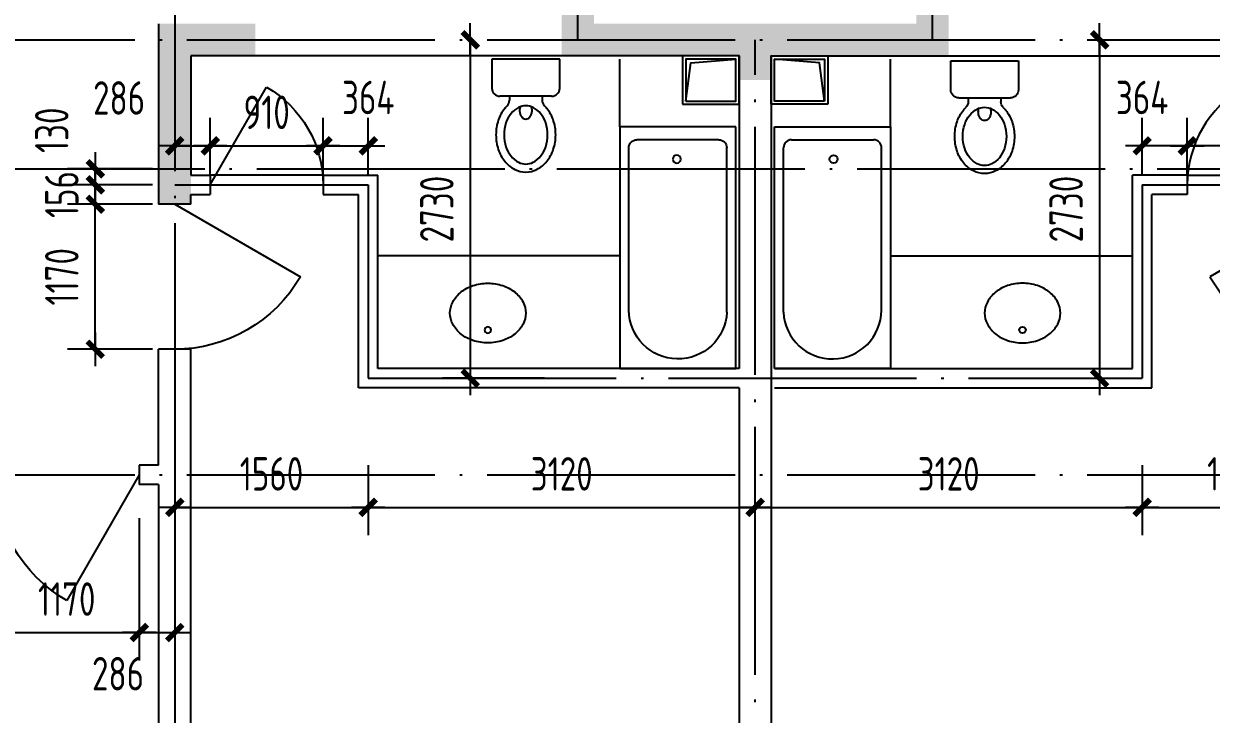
# Model space of a CAD drawing. Extents: x -726032 to 135930, y -151624 to 587044.
# Drawn here: x -333388 to -323813, y 466554 to 472124 of the extents above; entities that cross this region are included whole.
import ezdxf
from ezdxf.enums import TextEntityAlignment as Align

# ---------------------------------------------------------------- set-up
doc = ezdxf.new("R2010")
doc.units = 0
doc.header["$LTSCALE"] = 1000
doc.header["$MEASUREMENT"] = 0
doc.linetypes.add('DOTE', pattern=[2.42, 2, -0.2, 0.02, -0.2])
doc.layers.get('0').update_dxf_attribs({"linetype": 'CONTINUOUS'})
doc.layers.get('DEFPOINTS').update_dxf_attribs({"color": 1, "linetype": 'CONTINUOUS'})
for name, color, linetype in [('COLUMN', 170, 'CONTINUOUS'), ('DOTE', 8, 'DOTE'), ('GROUND', 45, 'CONTINUOUS'), ('LVTRY', 6, 'CONTINUOUS'), ('PUB_DIM', 245, 'CONTINUOUS'), ('WALL', 255, 'CONTINUOUS'), ('WINDOW', 155, 'CONTINUOUS'), ('WINDOW_TEXT', 7, 'CONTINUOUS')]:
    doc.layers.add(name, color=color, linetype=linetype)
doc.styles.add('DIM_FONT', font='isocp.shx', dxfattribs={"width": 0.8})
doc.styles.add('SIMPLEX', font='SIMPLEX.SHX')
doc.dimstyles.new('DIMA', dxfattribs={"dimtxt": 300, "dimasz": 1, "dimexe": 250, "dimexo": 300, "dimgap": 150, "dimtad": 1, "dimdec": 0, "dimzin": 0, "dimdsep": 46, "dimtxsty": 'DIM_FONT', "dimcen": 0.09, "dimse1": 1, "dimclrt": 142, "dimadec": 0, "dimazin": 0, "dimtfac": 1, "dimtdec": 0, "dimtix": 1, "dimtmove": 2, "dimatfit": 3, "dimfxl": 1, "dimtolj": 1, "dimtzin": 0, "dimarcsym": 0})
doc.dimstyles.new('DIMB', dxfattribs={"dimtxt": 300, "dimasz": 1, "dimexe": 250, "dimexo": 300, "dimgap": 150, "dimtad": 1, "dimdec": 0, "dimzin": 0, "dimdsep": 46, "dimtxsty": 'DIM_FONT', "dimcen": 0.09, "dimse2": 1, "dimclrt": 142, "dimadec": 0, "dimazin": 0, "dimtfac": 1, "dimtdec": 0, "dimtix": 1, "dimtmove": 2, "dimatfit": 3, "dimfxl": 1, "dimtolj": 1, "dimtzin": 0, "dimarcsym": 0})
doc.dimstyles.new('DIMN', dxfattribs={"dimtxt": 300, "dimasz": 1, "dimexe": 250, "dimexo": 300, "dimgap": 150, "dimtad": 1, "dimdec": 0, "dimzin": 0, "dimdsep": 46, "dimtxsty": 'DIM_FONT', "dimcen": 0.09, "dimclrt": 142, "dimadec": 0, "dimazin": 0, "dimtfac": 1, "dimtdec": 0, "dimtix": 1, "dimtmove": 2, "dimatfit": 3, "dimfxl": 1, "dimtolj": 1, "dimtzin": 0, "dimarcsym": 0})

# ---------------------------------------------------------------- blocks, each defined once
blk = doc.blocks.new('_DBLK')
blk.add_line((-0.5, 0), (0, -0.866))
blk.add_arc((-0.5, 0), 1, 300, 0)
at = {"layer": 'WINDOW_TEXT', "style": 'SIMPLEX', "flags": 9}
blk.add_attdef('A', text='', height=1, dxfattribs=at).set_placement((0, 1.5), align=Align.MIDDLE)
blk = doc.blocks.new('_DIMX')
blk.add_line((-150, 0), (150, 0))
at = {"const_width": 50}
blk.add_lwpolyline([(-70, -70), (70, 70)], dxfattribs=at)
blk = doc.blocks.new('*D1739')
at = {"layer": 'DEFPOINTS', "color": 0, "transparency": 16777216}
for p in [(-324369.9, 471139.2), (-324369.9, 470628.3), (-324005.9, 470628.3)]:
    blk.add_point(p, dxfattribs=at)
at = {"layer": 'PUB_DIM', "color": 0, "lineweight": -2, "transparency": 16777216}
for p, q in [((-324369.9, 470898.3), (-324369.9, 471364.2)), ((-324006.8, 471139.2), (-324369, 471139.2))]:
    blk.add_line(p, q, dxfattribs=at)
at = {"layer": 'PUB_DIM', "color": 0, "lineweight": -2, "transparency": 16777216, "xscale": 0.9, "yscale": 0.9, "zscale": 0.9, "rotation": 180}
blk.add_blockref('_DIMX', (-324369.9, 471139.2), dxfattribs=at)
at = {"layer": 'PUB_DIM', "color": 0, "lineweight": -2, "transparency": 16777216, "xscale": 0.9, "yscale": 0.9, "zscale": 0.9}
blk.add_blockref('_DIMX', (-324005.9, 471139.2), dxfattribs=at)
at = {"layer": 'PUB_DIM', "color": 142, "transparency": 16777216, "insert": (-324369.9, 471529.2), "char_height": 270, "attachment_point": 5, "style": 'DIM_FONT'}
blk.add_mtext('\\A1;364', dxfattribs=at)
blk = doc.blocks.new('*D1740')
at = {"layer": 'DEFPOINTS', "color": 0, "transparency": 16777216}
for p in [(-324005.9, 471139.2), (-324005.9, 470628.3), (-323095.9, 470628.3)]:
    blk.add_point(p, dxfattribs=at)
at = {"layer": 'PUB_DIM', "color": 0, "lineweight": -2, "transparency": 16777216}
for p, q in [((-324005.9, 470898.3), (-324005.9, 471364.2)), ((-323096.8, 471139.2), (-324005, 471139.2))]:
    blk.add_line(p, q, dxfattribs=at)
at = {"layer": 'PUB_DIM', "color": 0, "lineweight": -2, "transparency": 16777216, "xscale": 0.9, "yscale": 0.9, "zscale": 0.9, "rotation": 180}
blk.add_blockref('_DIMX', (-324005.9, 471139.2), dxfattribs=at)
at = {"layer": 'PUB_DIM', "color": 0, "lineweight": -2, "transparency": 16777216, "xscale": 0.9, "yscale": 0.9, "zscale": 0.9}
blk.add_blockref('_DIMX', (-323095.9, 471139.2), dxfattribs=at)
at = {"layer": 'PUB_DIM', "color": 142, "transparency": 16777216, "insert": (-323550.9, 471409.2), "char_height": 270, "attachment_point": 5, "style": 'DIM_FONT'}
blk.add_mtext('\\A1;910', dxfattribs=at)
blk = doc.blocks.new('*D501')
at = {"layer": 'DEFPOINTS', "color": 0, "transparency": 16777216}
for p in [(-322809.9, 469093.8), (-324369.9, 468833.8), (-322809.9, 468223.1)]:
    blk.add_point(p, dxfattribs=at)
at = {"layer": 'PUB_DIM', "color": 0, "lineweight": -2, "transparency": 16777216}
for p, q in [((-322809.9, 468823.8), (-322809.9, 467998.1)), ((-324369.9, 468563.8), (-324369.9, 467998.1)), ((-324369, 468223.1), (-322810.8, 468223.1))]:
    blk.add_line(p, q, dxfattribs=at)
at = {"layer": 'PUB_DIM', "color": 0, "lineweight": -2, "transparency": 16777216, "xscale": 0.9, "yscale": 0.9, "zscale": 0.9, "rotation": 180}
blk.add_blockref('_DIMX', (-324369.9, 468223.1), dxfattribs=at)
at = {"layer": 'PUB_DIM', "color": 0, "lineweight": -2, "transparency": 16777216, "xscale": 0.9, "yscale": 0.9, "zscale": 0.9}
blk.add_blockref('_DIMX', (-322809.9, 468223.1), dxfattribs=at)
at = {"layer": 'PUB_DIM', "color": 142, "transparency": 16777216, "insert": (-323589.9, 468493.1), "char_height": 270, "attachment_point": 5, "style": 'DIM_FONT'}
blk.add_mtext('\\A1;1560', dxfattribs=at)
blk = doc.blocks.new('_LV4')
blk.add_lwpolyline([(0, -520, 0.078966), (92.3, -505.3, 0.088152), (166.2, -465.8, 0.105269), (218.1, -403.4, 0.121685), (235, -335, 0.121685), (218.1, -266.6, 0.105269), (166.2, -204.2, 0.088152), (92.3, -164.7, 0.078966), (0, -150, 0.078966), (-92.3, -164.7, 0.088152), (-166.2, -204.2, 0.105269), (-218.1, -266.6, 0.121685), (-235, -335, 0.121685), (-218.1, -403.4, 0.105269), (-166.2, -465.8, 0.088152), (-92.3, -505.3, 0.078966)], format="xyb", close=True)
blk.add_circle((0, -230), 20)
blk = doc.blocks.new('*D1866')
at = {"layer": 'DEFPOINTS', "color": 0, "transparency": 16777216}
for p in [(-325579.9, 471994), (-325579.9, 469264), (-324712.9, 469264)]:
    blk.add_point(p, dxfattribs=at)
at = {"layer": 'PUB_DIM', "color": 0, "lineweight": -2, "transparency": 16777216}
for p, q in [((-324712.9, 471993.1), (-324712.9, 469264.9)), ((-325309.9, 469264), (-324487.9, 469264))]:
    blk.add_line(p, q, dxfattribs=at)
at = {"layer": 'PUB_DIM', "color": 0, "lineweight": -2, "transparency": 16777216, "xscale": 0.9, "yscale": 0.9, "zscale": 0.9}
for p, rotation in [((-324712.9, 471994), 90), ((-324712.9, 469264), 270)]:
    blk.add_blockref('_DIMX', p, dxfattribs=dict(at, rotation=rotation))
at = {"layer": 'PUB_DIM', "color": 142, "transparency": 16777216, "insert": (-324982.9, 470629), "char_height": 270, "attachment_point": 5, "rotation": 90, "style": 'DIM_FONT'}
blk.add_mtext('\\A1;2730', dxfattribs=at)
blk = doc.blocks.new('_LV29')
for p, q in [((-360, 0), (360, 0)), ((-360, -1500), (-360, 0)), ((360, 0), (360, -1500)), ((-304.2, -1149.3), (-304.1, -130)), ((-254.1, -80), (254.1, -80)), ((304.2, -1149.3), (304.1, -130)), ((360, -1500), (-360, -1500))]:
    blk.add_line(p, q)
blk.add_circle((6.2, -200), 25)
for centre, radius, start, end in [((-254.1, -130), 50, 90, 179.99558), ((254.1, -130), 50, 0.00442, 90), ((-0.7, -1136.2), 303.8, 182.45444, 359.74723)]:
    blk.add_arc(centre, radius, start, end)
blk = doc.blocks.new('*D1879')
at = {"layer": 'DEFPOINTS', "color": 0, "transparency": 16777216}
for p in [(-331883.8, 471139.2), (-332169.8, 470628.3), (-331883.8, 470628.3)]:
    blk.add_point(p, dxfattribs=at)
at = {"layer": 'PUB_DIM', "color": 0, "lineweight": -2, "transparency": 16777216}
for p, q in [((-331883.8, 470898.3), (-331883.8, 471364.2)), ((-332168.9, 471139.2), (-331884.7, 471139.2))]:
    blk.add_line(p, q, dxfattribs=at)
at = {"layer": 'PUB_DIM', "color": 0, "lineweight": -2, "transparency": 16777216, "xscale": 0.9, "yscale": 0.9, "zscale": 0.9, "rotation": 180}
blk.add_blockref('_DIMX', (-332169.8, 471139.2), dxfattribs=at)
at = {"layer": 'PUB_DIM', "color": 0, "lineweight": -2, "transparency": 16777216, "xscale": 0.9, "yscale": 0.9, "zscale": 0.9}
blk.add_blockref('_DIMX', (-331883.8, 471139.2), dxfattribs=at)
at = {"layer": 'PUB_DIM', "color": 142, "transparency": 16777216, "insert": (-332618.7, 471525.2), "char_height": 270, "attachment_point": 5, "style": 'DIM_FONT'}
blk.add_mtext('\\A1;286', dxfattribs=at)
blk = doc.blocks.new('*D1880')
at = {"layer": 'DEFPOINTS', "color": 0, "transparency": 16777216}
for p in [(-330973.8, 471139.2), (-331883.8, 470628.3), (-330973.8, 470628.3)]:
    blk.add_point(p, dxfattribs=at)
at = {"layer": 'PUB_DIM', "color": 0, "lineweight": -2, "transparency": 16777216}
for p, q in [((-330973.8, 470898.3), (-330973.8, 471364.2)), ((-331882.9, 471139.2), (-330974.7, 471139.2))]:
    blk.add_line(p, q, dxfattribs=at)
at = {"layer": 'PUB_DIM', "color": 0, "lineweight": -2, "transparency": 16777216, "xscale": 0.9, "yscale": 0.9, "zscale": 0.9, "rotation": 180}
blk.add_blockref('_DIMX', (-331883.8, 471139.2), dxfattribs=at)
at = {"layer": 'PUB_DIM', "color": 0, "lineweight": -2, "transparency": 16777216, "xscale": 0.9, "yscale": 0.9, "zscale": 0.9}
blk.add_blockref('_DIMX', (-330973.8, 471139.2), dxfattribs=at)
at = {"layer": 'PUB_DIM', "color": 142, "transparency": 16777216, "insert": (-331428.8, 471409.2), "char_height": 270, "attachment_point": 5, "style": 'DIM_FONT'}
blk.add_mtext('\\A1;910', dxfattribs=at)
blk = doc.blocks.new('*D652')
at = {"layer": 'DEFPOINTS', "color": 0, "transparency": 16777216}
for p in [(-332169.9, 469093.8), (-330609.9, 468833.8), (-330609.9, 468223.1)]:
    blk.add_point(p, dxfattribs=at)
at = {"layer": 'PUB_DIM', "color": 0, "lineweight": -2, "transparency": 16777216}
for p, q in [((-332169.9, 468823.8), (-332169.9, 467998.1)), ((-330609.9, 468563.8), (-330609.9, 467998.1)), ((-332169, 468223.1), (-330610.8, 468223.1))]:
    blk.add_line(p, q, dxfattribs=at)
at = {"layer": 'PUB_DIM', "color": 0, "lineweight": -2, "transparency": 16777216, "xscale": 0.9, "yscale": 0.9, "zscale": 0.9, "rotation": 180}
blk.add_blockref('_DIMX', (-332169.9, 468223.1), dxfattribs=at)
at = {"layer": 'PUB_DIM', "color": 0, "lineweight": -2, "transparency": 16777216, "xscale": 0.9, "yscale": 0.9, "zscale": 0.9}
blk.add_blockref('_DIMX', (-330609.9, 468223.1), dxfattribs=at)
at = {"layer": 'PUB_DIM', "color": 142, "transparency": 16777216, "insert": (-331389.9, 468493.1), "char_height": 270, "attachment_point": 5, "style": 'DIM_FONT'}
blk.add_mtext('\\A1;1560', dxfattribs=at)
blk = doc.blocks.new('*D1881')
at = {"layer": 'DEFPOINTS', "color": 0, "transparency": 16777216}
for p in [(-332455.9, 468406), (-332169.9, 468406), (-332169.9, 467213.1)]:
    blk.add_point(p, dxfattribs=at)
at = {"layer": 'PUB_DIM', "color": 0, "lineweight": -2, "transparency": 16777216}
for p, q in [((-332169.9, 468136), (-332169.9, 466988.1)), ((-332455, 467213.1), (-332170.8, 467213.1))]:
    blk.add_line(p, q, dxfattribs=at)
at = {"layer": 'PUB_DIM', "color": 0, "lineweight": -2, "transparency": 16777216, "xscale": 0.9, "yscale": 0.9, "zscale": 0.9, "rotation": 180}
blk.add_blockref('_DIMX', (-332455.9, 467213.1), dxfattribs=at)
at = {"layer": 'PUB_DIM', "color": 0, "lineweight": -2, "transparency": 16777216, "xscale": 0.9, "yscale": 0.9, "zscale": 0.9}
blk.add_blockref('_DIMX', (-332169.9, 467213.1), dxfattribs=at)
at = {"layer": 'PUB_DIM', "color": 142, "transparency": 16777216, "insert": (-332627.4, 466881.2), "char_height": 270, "attachment_point": 5, "style": 'DIM_FONT'}
blk.add_mtext('\\A1;286', dxfattribs=at)
blk = doc.blocks.new('*D1882')
at = {"layer": 'DEFPOINTS', "color": 0, "transparency": 16777216}
for p in [(-330609.8, 471139.2), (-330973.8, 470628.3), (-330609.8, 470628.3)]:
    blk.add_point(p, dxfattribs=at)
at = {"layer": 'PUB_DIM', "color": 0, "lineweight": -2, "transparency": 16777216}
for p, q in [((-330609.8, 470898.3), (-330609.8, 471364.2)), ((-330972.9, 471139.2), (-330610.7, 471139.2))]:
    blk.add_line(p, q, dxfattribs=at)
at = {"layer": 'PUB_DIM', "color": 0, "lineweight": -2, "transparency": 16777216, "xscale": 0.9, "yscale": 0.9, "zscale": 0.9, "rotation": 180}
blk.add_blockref('_DIMX', (-330973.8, 471139.2), dxfattribs=at)
at = {"layer": 'PUB_DIM', "color": 0, "lineweight": -2, "transparency": 16777216, "xscale": 0.9, "yscale": 0.9, "zscale": 0.9}
blk.add_blockref('_DIMX', (-330609.8, 471139.2), dxfattribs=at)
at = {"layer": 'PUB_DIM', "color": 142, "transparency": 16777216, "insert": (-330609.9, 471529.2), "char_height": 270, "attachment_point": 5, "style": 'DIM_FONT'}
blk.add_mtext('\\A1;364', dxfattribs=at)
blk = doc.blocks.new('_LV5')
for p, q in [((210.1, 0), (-210.1, 0)), ((-210.1, 0), (-210.1, -180)), ((210.1, -180), (210.1, 0)), ((160.1, -230), (-160.1, -230)), ((-101.4, -230), (-101.4, -254.3)), ((101.4, -230), (101.4, -254.1))]:
    blk.add_line(p, q)
blk.add_lwpolyline([(-135.1, -469.4, 0.080312), (-123, -544.2, 0.089014), (-91.8, -601.5, 0.104918), (-45.6, -639.3, 0.119812), (0.1, -650.4, 0.119812), (45.8, -639.3, 0.104918), (92, -601.5, 0.089014), (123.2, -544.2, 0.080312), (135.3, -469.4, 0.080312), (123.2, -394.6, 0.089014), (92, -337.3, 0.104918), (45.8, -299.5, 0.119812), (0.1, -288.4, 0.119812), (-45.6, -299.5, 0.104918), (-91.8, -337.3, 0.089014), (-123, -394.6, 0.080312)], format="xyb", close=True)
for points in [[(-38.7, -318.5, 0.073567), (-35.6, -339.5, 0.084454), (-27.4, -356, 0.10642), (-14.1, -367.8, 0.129709), (0, -371.5, 0.129709), (14.1, -367.8, 0.10642), (27.4, -356, 0.084454), (35.6, -339.5, 0.073567), (38.7, -318.5, 0.073567), (35.6, -297.5, 0.014016), (34.7, -294.6, 0.10642)], [(-34.7, -294.7, 0.013578), (-35.6, -297.5, 0.073567), (-38.7, -318.5, 0.073567)]]:
    blk.add_lwpolyline(points, format="xyb")
for centre, radius, start, end in [((-160.1, -180), 50, 180, 270), ((160.1, -180), 50, 270, 0), ((20.4, -427.3), 193.8, 134.81437, 141.28635), ((-151.4, -254.3), 50, 314.81437, 0), ((151.4, -254.1), 50, 180, 225.25549), ((-20.2, -427.3), 193.8, 38.71365, 45.25549), ((52.2, -452.8), 234.6, 141.28635, 161.63333), ((-52, -452.8), 234.6, 18.36667, 38.71365), ((102.3, -469.4), 287.4, 161.63333, 180), ((-102.1, -469.4), 287.4, 0, 18.36667), ((102.3, -469.4), 287.4, 180, 198.36667), ((-102.1, -469.4), 287.4, 341.63333, 0), ((52.2, -486), 234.6, 198.36667, 218.71365), ((-52, -486), 234.6, 321.28635, 341.63333), ((20.4, -511.6), 193.8, 218.71365, 242.67141), ((-20.2, -511.6), 193.8, 297.32859, 321.28635), ((0.1, -550.8), 149.6, 242.67141, 270), ((0.1, -550.8), 149.6, 270, 297.32859)]:
    blk.add_arc(centre, radius, start, end)
blk = doc.blocks.new('*D1883')
at = {"layer": 'DEFPOINTS', "color": 0, "transparency": 16777216}
for p in [(-328919.9, 471994), (-329786.9, 469264), (-328919.9, 469264)]:
    blk.add_point(p, dxfattribs=at)
at = {"layer": 'PUB_DIM', "color": 0, "lineweight": -2, "transparency": 16777216}
for p, q in [((-329786.9, 471993.1), (-329786.9, 469264.9)), ((-329189.9, 469264), (-330011.9, 469264))]:
    blk.add_line(p, q, dxfattribs=at)
at = {"layer": 'PUB_DIM', "color": 0, "lineweight": -2, "transparency": 16777216, "xscale": 0.9, "yscale": 0.9, "zscale": 0.9}
for p, rotation in [((-329786.9, 471994), 90), ((-329786.9, 469264), 270)]:
    blk.add_blockref('_DIMX', p, dxfattribs=dict(at, rotation=rotation))
at = {"layer": 'PUB_DIM', "color": 142, "transparency": 16777216, "insert": (-330056.9, 470629), "char_height": 270, "attachment_point": 5, "rotation": 90, "style": 'DIM_FONT'}
blk.add_mtext('\\A1;2730', dxfattribs=at)
blk = doc.blocks.new('*D3602')
at = {"layer": 'DEFPOINTS', "color": 0, "transparency": 16777216}
for p in [(-330609.9, 468833.8), (-327489.9, 468833.8), (-327489.9, 468223.1)]:
    blk.add_point(p, dxfattribs=at)
at = {"layer": 'PUB_DIM', "color": 0, "lineweight": -2, "transparency": 16777216}
for p, q in [((-330609.9, 468563.8), (-330609.9, 467998.1)), ((-330609, 468223.1), (-327490.8, 468223.1))]:
    blk.add_line(p, q, dxfattribs=at)
at = {"layer": 'PUB_DIM', "color": 0, "lineweight": -2, "transparency": 16777216, "xscale": 0.9, "yscale": 0.9, "zscale": 0.9, "rotation": 180}
blk.add_blockref('_DIMX', (-330609.9, 468223.1), dxfattribs=at)
at = {"layer": 'PUB_DIM', "color": 0, "lineweight": -2, "transparency": 16777216, "xscale": 0.9, "yscale": 0.9, "zscale": 0.9}
blk.add_blockref('_DIMX', (-327489.9, 468223.1), dxfattribs=at)
at = {"layer": 'PUB_DIM', "color": 142, "transparency": 16777216, "insert": (-329049.9, 468493.1), "char_height": 270, "attachment_point": 5, "style": 'DIM_FONT'}
blk.add_mtext('\\A1;3120', dxfattribs=at)
blk = doc.blocks.new('*D1891')
at = {"layer": 'DEFPOINTS', "color": 0, "transparency": 16777216}
for p in [(-332810.7, 470824), (-332080.5, 470824), (-332080.5, 470668)]:
    blk.add_point(p, dxfattribs=at)
at = {"layer": 'PUB_DIM', "color": 0, "lineweight": -2, "transparency": 16777216}
for p, q in [((-332350.5, 470824), (-333035.7, 470824)), ((-332810.7, 470824.9), (-332810.7, 470825.8)), ((-332810.7, 470668), (-332810.7, 470824)), ((-332810.7, 470667.1), (-332810.7, 470666.2))]:
    blk.add_line(p, q, dxfattribs=at)
at = {"layer": 'PUB_DIM', "color": 0, "lineweight": -2, "transparency": 16777216, "xscale": 0.9, "yscale": 0.9, "zscale": 0.9}
for p, rotation in [((-332810.7, 470824), 270), ((-332810.7, 470668), 90)]:
    blk.add_blockref('_DIMX', p, dxfattribs=dict(at, rotation=rotation))
at = {"layer": 'PUB_DIM', "color": 142, "transparency": 16777216, "insert": (-333080.7, 470746), "char_height": 270, "attachment_point": 5, "rotation": 90, "style": 'DIM_FONT'}
blk.add_mtext('\\A1;156', dxfattribs=at)
blk = doc.blocks.new('*D658')
at = {"layer": 'DEFPOINTS', "color": 0, "transparency": 16777216}
for p in [(-332810.7, 470954), (-332080.5, 470954), (-332080.5, 470824)]:
    blk.add_point(p, dxfattribs=at)
at = {"layer": 'PUB_DIM', "color": 0, "lineweight": -2, "transparency": 16777216}
for p, q in [((-332350.5, 470954), (-333035.7, 470954)), ((-332810.7, 470954.9), (-332810.7, 470955.8)), ((-332810.7, 470824), (-332810.7, 470954)), ((-332350.5, 470824), (-333035.7, 470824)), ((-332810.7, 470823.1), (-332810.7, 470822.2))]:
    blk.add_line(p, q, dxfattribs=at)
at = {"layer": 'PUB_DIM', "color": 0, "lineweight": -2, "transparency": 16777216, "xscale": 0.9, "yscale": 0.9, "zscale": 0.9}
for p, rotation in [((-332810.7, 470954), 270), ((-332810.7, 470824), 90)]:
    blk.add_blockref('_DIMX', p, dxfattribs=dict(at, rotation=rotation))
at = {"layer": 'PUB_DIM', "color": 142, "transparency": 16777216, "insert": (-333161.7, 471264.8), "char_height": 270, "attachment_point": 5, "rotation": 90, "style": 'DIM_FONT'}
blk.add_mtext('\\A1;130', dxfattribs=at)
blk = doc.blocks.new('*D659')
at = {"layer": 'DEFPOINTS', "color": 0, "transparency": 16777216}
for p in [(-332810.7, 470668), (-332080.5, 470668), (-332080.5, 469498)]:
    blk.add_point(p, dxfattribs=at)
at = {"layer": 'PUB_DIM', "color": 0, "lineweight": -2, "transparency": 16777216}
for p, q in [((-332350.5, 470668), (-333035.7, 470668)), ((-332810.7, 469498.9), (-332810.7, 470667.1)), ((-332350.5, 469498), (-333035.7, 469498))]:
    blk.add_line(p, q, dxfattribs=at)
at = {"layer": 'PUB_DIM', "color": 0, "lineweight": -2, "transparency": 16777216, "xscale": 0.9, "yscale": 0.9, "zscale": 0.9}
for p, rotation in [((-332810.7, 470668), 90), ((-332810.7, 469498), 270)]:
    blk.add_blockref('_DIMX', p, dxfattribs=dict(at, rotation=rotation))
at = {"layer": 'PUB_DIM', "color": 142, "transparency": 16777216, "insert": (-333080.7, 470083), "char_height": 270, "attachment_point": 5, "rotation": 90, "style": 'DIM_FONT'}
blk.add_mtext('\\A1;1170', dxfattribs=at)
blk = doc.blocks.new('*D1892')
at = {"layer": 'DEFPOINTS', "color": 0, "transparency": 16777216}
for p in [(-333625.9, 468406), (-332455.9, 468406), (-332455.9, 467213.1)]:
    blk.add_point(p, dxfattribs=at)
at = {"layer": 'PUB_DIM', "color": 0, "lineweight": -2, "transparency": 16777216}
for p, q in [((-332455.9, 468136), (-332455.9, 466988.1)), ((-333625, 467213.1), (-332456.8, 467213.1))]:
    blk.add_line(p, q, dxfattribs=at)
at = {"layer": 'PUB_DIM', "color": 0, "lineweight": -2, "transparency": 16777216, "xscale": 0.9, "yscale": 0.9, "zscale": 0.9, "rotation": 180}
blk.add_blockref('_DIMX', (-333625.9, 467213.1), dxfattribs=at)
at = {"layer": 'PUB_DIM', "color": 0, "lineweight": -2, "transparency": 16777216, "xscale": 0.9, "yscale": 0.9, "zscale": 0.9}
blk.add_blockref('_DIMX', (-332455.9, 467213.1), dxfattribs=at)
at = {"layer": 'PUB_DIM', "color": 142, "transparency": 16777216, "insert": (-333040.9, 467483.1), "char_height": 270, "attachment_point": 5, "style": 'DIM_FONT'}
blk.add_mtext('\\A1;1170', dxfattribs=at)
blk = doc.blocks.new('*D1893')
at = {"layer": 'DEFPOINTS', "color": 0, "transparency": 16777216}
for p in [(-327489.9, 468833.8), (-324369.9, 468833.8), (-324369.9, 468223.1)]:
    blk.add_point(p, dxfattribs=at)
at = {"layer": 'PUB_DIM', "color": 0, "lineweight": -2, "transparency": 16777216}
for p, q in [((-324369.9, 468563.8), (-324369.9, 467998.1)), ((-327489, 468223.1), (-324370.8, 468223.1))]:
    blk.add_line(p, q, dxfattribs=at)
at = {"layer": 'PUB_DIM', "color": 0, "lineweight": -2, "transparency": 16777216, "xscale": 0.9, "yscale": 0.9, "zscale": 0.9, "rotation": 180}
blk.add_blockref('_DIMX', (-327489.9, 468223.1), dxfattribs=at)
at = {"layer": 'PUB_DIM', "color": 0, "lineweight": -2, "transparency": 16777216, "xscale": 0.9, "yscale": 0.9, "zscale": 0.9}
blk.add_blockref('_DIMX', (-324369.9, 468223.1), dxfattribs=at)
at = {"layer": 'PUB_DIM', "color": 142, "transparency": 16777216, "insert": (-325929.9, 468493.1), "char_height": 270, "attachment_point": 5, "style": 'DIM_FONT'}
blk.add_mtext('\\A1;3120', dxfattribs=at)

msp = doc.modelspace()

# ---------------------------------------------------------------- linework, layer by layer
at = {"layer": 'COLUMN'}
for points in [[(-329049.9, 471864), (-329049.9, 475114), (-328789.9, 472124), (-328789.9, 474854)], [(-325929.9, 471864), (-325929.9, 475114), (-326189.9, 472124), (-326189.9, 474854)], [(-332299.9, 472124), (-331519.9, 472124), (-332039.9, 471864), (-331519.9, 471864)], [(-332299.9, 470668), (-332299.9, 472124), (-332039.9, 470668), (-332039.9, 471864)], [(-329049.9, 471864), (-328789.9, 472124), (-325929.9, 471864), (-326189.9, 472124)], [(-327619.9, 471864), (-327619.9, 471669), (-327359.9, 471864), (-327359.9, 471669)]]:
    msp.add_solid(points, dxfattribs=at)
at = {"layer": 'DOTE'}
for p, q in [((-332169.9, 487455.9), (-332169.9, 459611.9)), ((-328919.9, 471994), (-328919.9, 474984)), ((-326059.9, 471994), (-326059.9, 474984)), ((-385312.2, 471994), (-315680.4, 471994)), ((-327489.9, 459611.9), (-327489.9, 471994)), ((-384748.6, 470954), (-315680.4, 470954)), ((-332169.9, 470824), (-330609.9, 470824)), ((-330609.9, 470824), (-330609.9, 469264)), ((-324369.9, 470824), (-322809.9, 470824)), ((-324369.9, 470824), (-324369.9, 469264)), ((-330609.9, 469264), (-324369.9, 469264)), ((-385312.2, 468484), (-315680.4, 468484))]:
    msp.add_line(p, q, dxfattribs=at)
at = {"layer": 'GROUND'}
for p, q in [((-330973.9, 470902), (-331883.9, 470902)), ((-324005.9, 470902), (-323095.9, 470902))]:
    msp.add_line(p, q, dxfattribs=at)
at = {"layer": 'LVTRY'}
for p, q in [((-328581.9, 471292), (-328581.9, 471838)), ((-326397.9, 471292), (-326397.9, 471838)), ((-328577.5, 470252), (-330531.9, 470252)), ((-326397.9, 470252), (-324447.9, 470252))]:
    msp.add_line(p, q, dxfattribs=at)
for points in [[(-328074.9, 471474), (-327619.9, 471474), (-327619.9, 471864), (-328074.9, 471864)], [(-326904.9, 471474), (-327359.9, 471474), (-327359.9, 471864), (-326904.9, 471864)], [(-328048.9, 471500), (-327645.9, 471500), (-327645.9, 471838), (-328048.9, 471838)], [(-326930.9, 471500), (-327333.9, 471500), (-327333.9, 471838), (-326930.9, 471838)]]:
    msp.add_lwpolyline(points, close=True, dxfattribs=at)
for points in [[(-328048.9, 471500), (-328008.8, 471807.7), (-327645.9, 471838)], [(-326930.9, 471500), (-326970.9, 471807.7), (-327333.9, 471838)]]:
    msp.add_lwpolyline(points, dxfattribs=at)
at = {"layer": 'WALL'}
for p, q in [((-332299.9, 472124), (-332299.9, 470668)), ((-332039.9, 471864), (-332039.9, 470902)), ((-327619.9, 471864), (-332039.9, 471864)), ((-327619.9, 471864), (-327619.9, 469342)), ((-327359.9, 471864), (-322939.9, 471864)), ((-327359.9, 471864), (-327359.9, 463310)), ((-332039.9, 470902), (-331883.9, 470902)), ((-331883.9, 470902), (-331883.9, 470746)), ((-330973.9, 470902), (-330531.9, 470902)), ((-330973.9, 470902), (-330973.9, 470746)), ((-330531.9, 469342), (-330531.9, 470902)), ((-324005.9, 470902), (-324447.9, 470902)), ((-324447.9, 469342), (-324447.9, 470902)), ((-324005.9, 470902), (-324005.9, 470746)), ((-332039.9, 470668), (-332039.9, 470746)), ((-332039.9, 470746), (-331883.9, 470746)), ((-330973.9, 470746), (-330687.9, 470746)), ((-330687.9, 469186), (-330687.9, 470746)), ((-324005.9, 470746), (-324291.9, 470746)), ((-324291.9, 469186), (-324291.9, 470746)), ((-332039.9, 470668), (-332299.9, 470668)), ((-332299.9, 468562), (-332299.9, 469498)), ((-332039.9, 469498), (-332299.9, 469498)), ((-332039.9, 463310), (-332039.9, 469498)), ((-327619.9, 469342), (-330531.9, 469342)), ((-327333.9, 469342), (-324447.9, 469342)), ((-327619.9, 469186), (-330687.9, 469186)), ((-327619.9, 469186), (-327619.9, 463310)), ((-327333.9, 469186), (-324291.9, 469186)), ((-332299.9, 468562), (-332455.9, 468562)), ((-332455.9, 468562), (-332455.9, 468406)), ((-332299.9, 468406), (-332455.9, 468406)), ((-332299.9, 468406), (-332299.9, 463310))]:
    msp.add_line(p, q, dxfattribs=at)

# ---------------------------------------------------------------- block references
at = {"layer": 'LVTRY'}
for name, p, xscale, yscale, zscale in [('_LV5', (-329339.4, 471838), 1.299999999999272, 1.299999999999272, 1.299999999999272), ('_LV5', (-325640.4, 471825.2), -1.299999999999272, 1.30000000000291, 1.3), ('_LV29', (-328113.9, 471292), -1.299999999999272, 1.30000000000291, 1.3), ('_LV29', (-326865.9, 471292), 1.299999999999272, 1.299999999999272, 1.299999999999272)]:
    msp.add_blockref(name, p, dxfattribs=dict(at, xscale=xscale, yscale=yscale, zscale=zscale))
at = {"layer": 'LVTRY', "rotation": 180}
for p, xscale, yscale, zscale in [((-329645.3, 469354.6), -1.299999999999272, 1.30000000000291, 1.3), ((-325334.4, 469354.6), 1.299999999999272, 1.299999999999272, 1.299999999999272)]:
    msp.add_blockref('_LV4', p, dxfattribs=dict(at, xscale=xscale, yscale=yscale, zscale=zscale))
at = {"layer": 'WINDOW', "yscale": -910, "zscale": 910}
for p, xscale in [((-331428.9, 470824), 910), ((-323550.9, 470824), -910)]:
    msp.add_blockref('_DBLK', p, dxfattribs=dict(at, xscale=xscale))
at = {"layer": 'WINDOW', "yscale": -1170, "zscale": 1170}
for p, xscale, rotation in [((-332169.9, 470083), 1170, 270), ((-322809.9, 470083), -1170, 90), ((-333040.9, 468484), 1170, 180)]:
    msp.add_blockref('_DBLK', p, dxfattribs=dict(at, xscale=xscale, rotation=rotation))

# ---------------------------------------------------------------- dimensions: what is measured, and where the dimension line sits
at = {"layer": 'PUB_DIM'}
for base, p1, p2, angle, picture, middle in [((-329786.9, 469264), (-328919.9, 471994), (-328919.9, 469264), 90, '*D1883', (-330056.9, 470629)), ((-324712.9, 469264), (-325579.9, 471994), (-325579.9, 469264), 270, '*D1866', (-324982.9, 470629))]:
    dim = msp.add_linear_dim(base=base, p1=p1, p2=p2, angle=angle, dimstyle='DIMA', override={"dimscale": 0.9, "dimblk1": '_DIMX', "dimblk2": '_DIMX', "dimsah": 1}, dxfattribs=at)
    dim.commit()
    dim.dimension.update_dxf_attribs({"geometry": picture, "text_midpoint": middle})
for base, p1, p2, angle, dimstyle, picture, middle in [((-331883.8, 471139.2), (-332169.8, 470628.3), (-331883.8, 470628.3), 0, 'DIMA', '*D1879', (-332618.7, 471525.2)), ((-330609.8, 471139.2), (-330973.8, 470628.3), (-330609.8, 470628.3), 0, 'DIMA', '*D1882', (-330609.9, 471529.2)), ((-324369.9, 471139.2), (-324005.9, 470628.3), (-324369.9, 470628.3), 180, 'DIMA', '*D1739', (-324369.9, 471529.2)), ((-332810.7, 470954), (-332080.5, 470824), (-332080.5, 470954), 90, 'DIMN', '*D658', (-333161.7, 471264.8)), ((-332169.9, 467213.1), (-332455.9, 468406), (-332169.9, 468406), 0, 'DIMA', '*D1881', (-332627.4, 466881.2))]:
    dim = msp.add_linear_dim(base=base, p1=p1, p2=p2, angle=angle, dimstyle=dimstyle, override={"dimscale": 0.9, "dimblk1": '_DIMX', "dimblk2": '_DIMX', "dimsah": 1}, dxfattribs=at)
    dim.commit()
    dim.dimension.update_dxf_attribs({"geometry": picture, "text_midpoint": middle, "dimtype": 161})
for p1, p2, distance, dimstyle, picture, middle in [((-331883.8, 470628.3), (-330973.8, 470628.3), 510.9, 'DIMA', '*D1880', (-331428.8, 471409.2)), ((-323095.9, 470628.3), (-324005.9, 470628.3), -510.9, 'DIMA', '*D1740', (-323550.9, 471409.2)), ((-332080.5, 470668), (-332080.5, 470824), 730.2, 'DIMA', '*D1891', (-333080.7, 470746)), ((-332080.5, 469498), (-332080.5, 470668), 730.2, 'DIMN', '*D659', (-333080.7, 470083)), ((-333625.9, 468406), (-332455.9, 468406), -1192.9, 'DIMA', '*D1892', (-333040.9, 467483.1))]:
    dim = msp.add_aligned_dim(p1=p1, p2=p2, distance=distance, dimstyle=dimstyle, override={"dimscale": 0.9, "dimblk1": '_DIMX', "dimblk2": '_DIMX', "dimsah": 1}, dxfattribs=at)
    dim.commit()
    dim.dimension.update_dxf_attribs({"geometry": picture, "text_midpoint": middle})
for base, p1, p2, dimstyle, picture, middle in [((-330609.9, 468223.1), (-332169.9, 469093.8), (-330609.9, 468833.8), 'DIMN', '*D652', (-331389.9, 468493.1)), ((-322809.9, 468223.1), (-324369.9, 468833.8), (-322809.9, 469093.8), 'DIMN', '*D501', (-323589.9, 468493.1)), ((-327489.9, 468223.1), (-330609.9, 468833.8), (-327489.9, 468833.8), 'DIMB', '*D3602', (-329049.9, 468493.1)), ((-324369.9, 468223.1), (-327489.9, 468833.8), (-324369.9, 468833.8), 'DIMA', '*D1893', (-325929.9, 468493.1))]:
    dim = msp.add_linear_dim(base=base, p1=p1, p2=p2, dimstyle=dimstyle, override={"dimscale": 0.9, "dimblk1": '_DIMX', "dimblk2": '_DIMX', "dimsah": 1}, dxfattribs=at)
    dim.commit()
    dim.dimension.update_dxf_attribs({"geometry": picture, "text_midpoint": middle})

doc.saveas('drawing.dxf')
